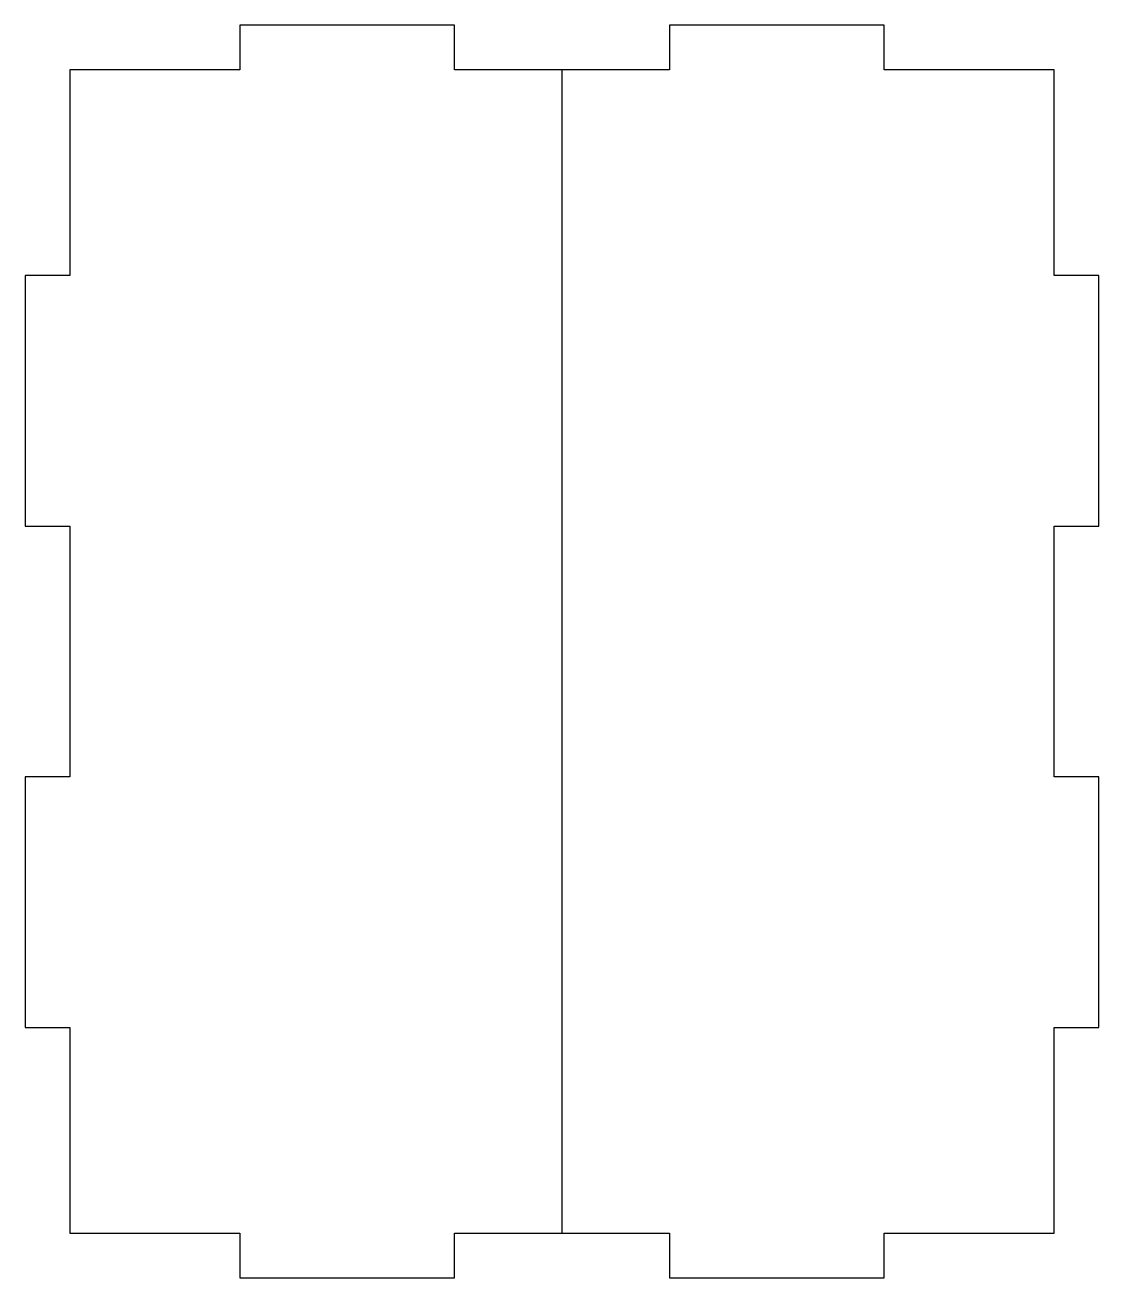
# Model space of a CAD drawing. Header units: millimetres. Extents: x -36 to 36, y -42 to 42.
import ezdxf

# ---------------------------------------------------------------- set-up
doc = ezdxf.new("R2010")
doc.units = ezdxf.units.MM
doc.layers.add('CORTE', color=1, linetype='CONTINUOUS')
doc.layers.add('GRAVACAO', color=5, linetype='CONTINUOUS')

msp = doc.modelspace()

# ---------------------------------------------------------------- linework, layer by layer
at = {"layer": 'CORTE', "color": 1}
msp.add_lwpolyline([(-21.6, -39), (-21.6, -42), (-7.2, -42), (-7.2, -39), (7.2, -39), (7.2, -42), (21.6, -42), (21.6, -39), (33, -39), (33, -25.2), (36, -25.2), (36, -8.4), (33, -8.4), (33, 8.4), (36, 8.4), (36, 25.2), (33, 25.2), (33, 39), (21.6, 39), (21.6, 42), (7.2, 42), (7.2, 39), (-7.2, 39), (-7.2, 42), (-21.6, 42), (-21.6, 39), (-33, 39), (-33, 25.2), (-36, 25.2), (-36, 8.4), (-33, 8.4), (-33, -8.4), (-36, -8.4), (-36, -25.2), (-33, -25.2), (-33, -39)], close=True, dxfattribs=at)
at = {"layer": 'GRAVACAO', "color": 5}
msp.add_line((0, -39), (0, 39), dxfattribs=at)

doc.saveas('drawing.dxf')
